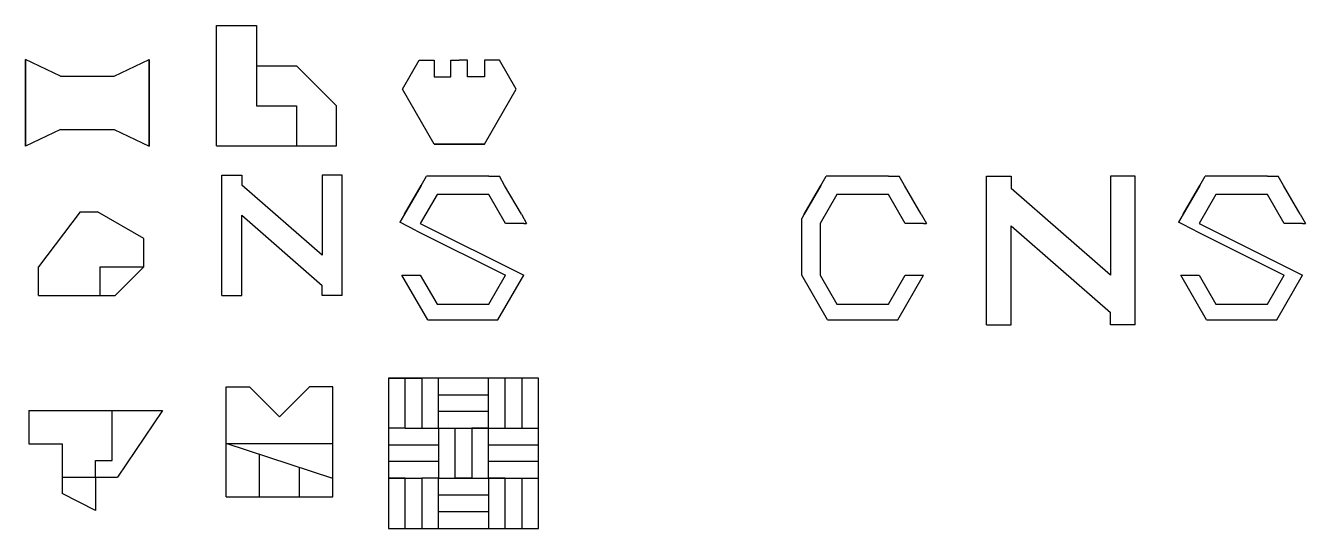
# Model space of a CAD drawing. Header units: millimetres. Extents: x 473 to 1239, y 70 to 371.
import ezdxf

# ---------------------------------------------------------------- set-up
doc = ezdxf.new("R2010")
doc.units = ezdxf.units.MM

msp = doc.modelspace()

# ---------------------------------------------------------------- linework, layer by layer
for p, q in [((586.92, 298.79), (586.92, 370.79)), ((586.92, 370.79), (610.92, 370.79)), ((610.92, 370.79), (610.92, 322.79)), ((610.92, 370.79), (610.92, 346.79)), ((472.57, 298.53), (472.57, 350.53)), ((472.57, 350.53), (472.57, 298.53)), ((493.57, 340.53), (472.57, 350.53)), ((525.57, 340.53), (546.57, 350.53)), ((546.57, 298.53), (546.57, 350.53)), ((546.57, 350.53), (546.57, 298.53)), ((610.92, 346.79), (634.92, 346.79)), ((634.92, 346.79), (658.92, 322.79)), ((698.44, 332.7), (708.44, 350.02)), ((708.44, 350.02), (717.44, 350.02)), ((717.44, 350.02), (717.44, 340.02)), ((727.44, 340.02), (727.44, 350.02)), ((727.44, 350.02), (732.44, 350.02)), ((737.44, 350.02), (732.44, 350.02)), ((737.44, 340.02), (737.44, 350.02)), ((756.44, 350.02), (747.44, 350.02)), ((747.44, 350.02), (747.44, 340.02)), ((766.44, 332.7), (756.44, 350.02)), ((493.57, 340.53), (525.57, 340.53)), ((717.44, 340.02), (727.44, 340.02)), ((747.44, 340.02), (737.44, 340.02)), ((717.44, 299.79), (698.44, 332.7)), ((747.44, 299.79), (766.44, 332.7)), ((610.92, 322.79), (634.92, 322.79)), ((634.92, 322.79), (634.92, 298.79)), ((658.92, 298.79), (658.92, 322.79)), ((493.57, 308.53), (472.57, 298.53)), ((493.57, 308.53), (525.57, 308.53)), ((525.57, 308.53), (546.57, 298.53)), ((717.44, 299.79), (747.44, 299.79)), ((747.44, 299.79), (717.44, 299.79)), ((586.92, 298.79), (658.92, 298.79)), ((590.22, 209.21), (590.22, 281.21)), ((590.22, 281.21), (602.22, 281.21)), ((602.22, 281.21), (602.22, 275.21)), ((662.22, 281.21), (650.22, 281.21)), ((650.22, 281.21), (650.22, 233.21)), ((662.22, 209.21), (662.22, 281.21)), ((709.56, 275.12), (712.74, 280.62)), ((719.09, 280.62), (712.74, 280.62)), ((750.09, 280.62), (719.09, 280.62)), ((750.09, 280.62), (756.44, 280.62)), ((759.62, 275.12), (756.44, 280.62)), ((949.12, 275.12), (952.29, 280.62)), ((958.64, 280.62), (952.29, 280.62)), ((989.64, 280.62), (958.64, 280.62)), ((989.64, 280.62), (995.99, 280.62)), ((999.17, 275.12), (995.99, 280.62)), ((1048.32, 191.58), (1048.32, 280.63)), ((1048.32, 280.63), (1063.16, 280.63)), ((1063.16, 280.63), (1063.16, 273.21)), ((1137.37, 280.63), (1122.53, 280.63)), ((1122.53, 280.63), (1122.53, 221.27)), ((1137.37, 191.58), (1137.37, 280.63)), ((1176.18, 275.12), (1179.36, 280.62)), ((1185.71, 280.62), (1179.36, 280.62)), ((1216.71, 280.62), (1185.71, 280.62)), ((1216.71, 280.62), (1223.06, 280.62)), ((1226.23, 275.12), (1223.06, 280.62)), ((650.22, 233.21), (602.22, 275.21)), ((709.56, 275.12), (699.56, 257.8)), ((699.56, 257.8), (709.56, 275.12)), ((719.09, 269.62), (709.09, 252.3)), ((750.09, 269.62), (719.09, 269.62)), ((760.09, 252.3), (750.09, 269.62)), ((769.62, 257.8), (759.62, 275.12)), ((949.12, 275.12), (939.12, 257.8)), ((939.12, 257.8), (949.12, 275.12)), ((958.64, 269.62), (948.64, 252.3)), ((989.64, 269.62), (958.64, 269.62)), ((999.64, 252.3), (989.64, 269.62)), ((1009.17, 257.8), (999.17, 275.12)), ((1122.53, 221.27), (1063.16, 273.21)), ((1176.18, 275.12), (1166.18, 257.8)), ((1166.18, 257.8), (1176.18, 275.12)), ((1185.71, 269.62), (1175.71, 252.3)), ((1216.71, 269.62), (1185.71, 269.62)), ((1226.71, 252.3), (1216.71, 269.62)), ((1236.23, 257.8), (1226.23, 275.12)), ((505.33, 259.21), (480.33, 226.21)), ((505.33, 259.21), (515.61, 259.21)), ((543.33, 243.21), (515.61, 259.21)), ((602.22, 209.21), (602.22, 257.21)), ((602.22, 257.21), (650.22, 215.21)), ((699.56, 257.8), (696.77, 252.96)), ((769.62, 257.8), (772.79, 252.3)), ((939.12, 257.8), (937.64, 255.25)), ((937.64, 221.3), (937.64, 255.25)), ((1009.17, 257.8), (1012.34, 252.3)), ((1166.18, 257.8), (1163.39, 252.96)), ((1236.23, 257.8), (1239.41, 252.3)), ((706.89, 247.9), (696.77, 252.96)), ((706.89, 247.9), (760.09, 221.3)), ((709.09, 252.3), (771.09, 221.3)), ((771.09, 252.3), (760.09, 252.3)), ((771.09, 252.3), (772.79, 252.3)), ((948.64, 252.3), (948.64, 221.3)), ((1010.64, 252.3), (999.64, 252.3)), ((1010.64, 252.3), (1012.34, 252.3)), ((1063.16, 191.58), (1063.16, 250.95)), ((1063.16, 250.95), (1122.53, 199)), ((1173.51, 247.9), (1163.39, 252.96)), ((1173.51, 247.9), (1226.71, 221.3)), ((1175.71, 252.3), (1237.71, 221.3)), ((1237.71, 252.3), (1226.71, 252.3)), ((1237.71, 252.3), (1239.41, 252.3)), ((543.33, 226.21), (543.33, 243.21)), ((480.33, 209.21), (480.33, 226.21)), ((517.33, 209.21), (517.33, 226.21)), ((517.33, 226.21), (543.33, 226.21)), ((526.33, 209.21), (543.33, 226.21)), ((650.22, 209.21), (650.22, 215.21)), ((713.59, 194.46), (698.09, 221.3)), ((698.09, 221.3), (709.09, 221.3)), ((709.09, 221.3), (719.09, 203.98)), ((750.09, 203.98), (760.09, 221.3)), ((755.59, 194.46), (771.09, 221.3)), ((953.14, 194.46), (937.64, 221.3)), ((948.64, 221.3), (958.64, 203.98)), ((989.64, 203.98), (999.64, 221.3)), ((995.14, 194.46), (1010.64, 221.3)), ((999.64, 221.3), (1010.64, 221.3)), ((1180.21, 194.46), (1164.71, 221.3)), ((1164.71, 221.3), (1175.71, 221.3)), ((1175.71, 221.3), (1185.71, 203.98)), ((1216.71, 203.98), (1226.71, 221.3)), ((1222.21, 194.46), (1237.71, 221.3)), ((480.33, 209.21), (526.33, 209.21)), ((480.33, 209.21), (517.33, 209.21)), ((590.22, 209.21), (602.22, 209.21)), ((662.22, 209.21), (650.22, 209.21)), ((719.09, 203.98), (750.09, 203.98)), ((958.64, 203.98), (989.64, 203.98)), ((1185.71, 203.98), (1216.71, 203.98)), ((713.59, 194.46), (755.59, 194.46)), ((953.14, 194.46), (995.14, 194.46)), ((1122.53, 191.58), (1122.53, 199)), ((1180.21, 194.46), (1222.21, 194.46)), ((1048.32, 191.58), (1063.16, 191.58)), ((1137.37, 191.58), (1122.53, 191.58)), ((592.74, 88.46), (592.74, 154.46)), ((592.74, 154.46), (606.74, 154.46)), ((606.74, 154.46), (624.74, 136.46)), ((642.74, 154.46), (624.74, 136.46)), ((656.74, 154.46), (642.74, 154.46)), ((656.74, 88.46), (656.74, 154.46)), ((699.95, 159.64), (689.95, 159.64)), ((689.95, 159.64), (709.95, 159.64)), ((699.95, 129.64), (699.95, 159.64)), ((709.95, 159.64), (709.95, 129.64)), ((719.95, 159.64), (709.95, 159.64)), ((719.95, 129.64), (719.95, 159.64)), ((749.95, 129.64), (749.95, 159.64)), ((759.95, 129.64), (759.95, 159.64)), ((769.95, 159.64), (769.95, 129.64)), ((779.95, 129.64), (779.95, 159.64)), ((719.95, 149.64), (749.95, 149.64)), ((474.53, 140.26), (554.53, 140.26)), ((474.53, 140.26), (474.53, 120.26)), ((524.53, 110.26), (524.53, 140.26)), ((554.53, 140.26), (527.55, 100.26)), ((749.95, 139.64), (719.95, 139.64)), ((699.95, 129.64), (689.95, 129.64)), ((689.95, 129.64), (689.95, 119.64)), ((699.95, 129.64), (779.95, 129.64)), ((719.95, 129.64), (719.95, 99.64)), ((729.95, 99.64), (729.95, 129.64)), ((749.95, 129.64), (739.95, 129.64)), ((739.95, 129.64), (739.95, 99.64)), ((749.95, 99.64), (749.95, 129.64)), ((474.53, 120.26), (494.53, 120.26)), ((494.53, 120.26), (494.53, 100.26)), ((592.74, 88.46), (592.74, 120.46)), ((592.74, 120.46), (656.74, 120.46)), ((656.74, 99.46), (592.74, 120.46)), ((689.95, 119.64), (719.95, 119.64)), ((719.95, 119.64), (719.95, 109.64)), ((749.95, 119.64), (779.95, 119.64)), ((514.53, 100.26), (514.53, 110.26)), ((514.53, 110.26), (524.53, 110.26)), ((612.74, 88.46), (612.74, 113.9)), ((719.95, 109.64), (689.95, 109.64)), ((779.95, 109.64), (749.95, 109.64)), ((494.53, 100.26), (514.53, 100.26)), ((494.53, 100.26), (494.53, 90.45)), ((514.53, 100.26), (514.53, 80.26)), ((514.53, 100.26), (527.55, 100.26)), ((636.74, 88.46), (636.74, 106.02)), ((656.74, 88.46), (656.74, 99.46)), ((699.95, 99.64), (689.95, 99.64)), ((689.95, 99.64), (709.95, 99.64)), ((699.95, 69.64), (699.95, 99.64)), ((709.95, 99.64), (709.95, 69.64)), ((719.95, 99.64), (709.95, 99.64)), ((719.95, 69.64), (719.95, 99.64)), ((719.95, 99.64), (779.95, 99.64)), ((719.95, 99.64), (749.95, 99.64)), ((739.95, 99.64), (729.95, 99.64)), ((759.95, 99.64), (749.95, 99.64)), ((749.95, 99.64), (749.95, 69.64)), ((759.95, 69.64), (759.95, 99.64)), ((769.95, 99.64), (769.95, 69.64)), ((514.53, 80.26), (494.53, 90.45)), ((592.74, 88.46), (656.74, 88.46)), ((592.74, 88.46), (612.74, 88.46)), ((612.74, 88.46), (636.74, 88.46)), ((719.95, 89.64), (749.95, 89.64)), ((749.95, 79.64), (719.95, 79.64)), ((689.95, 69.64), (699.95, 69.64)), ((709.95, 69.64), (719.95, 69.64))]:
    msp.add_line(p, q)
msp.add_lwpolyline([(689.95, 69.64), (779.95, 69.64), (779.95, 159.64), (689.95, 159.64)], close=True)

doc.saveas('drawing.dxf')
